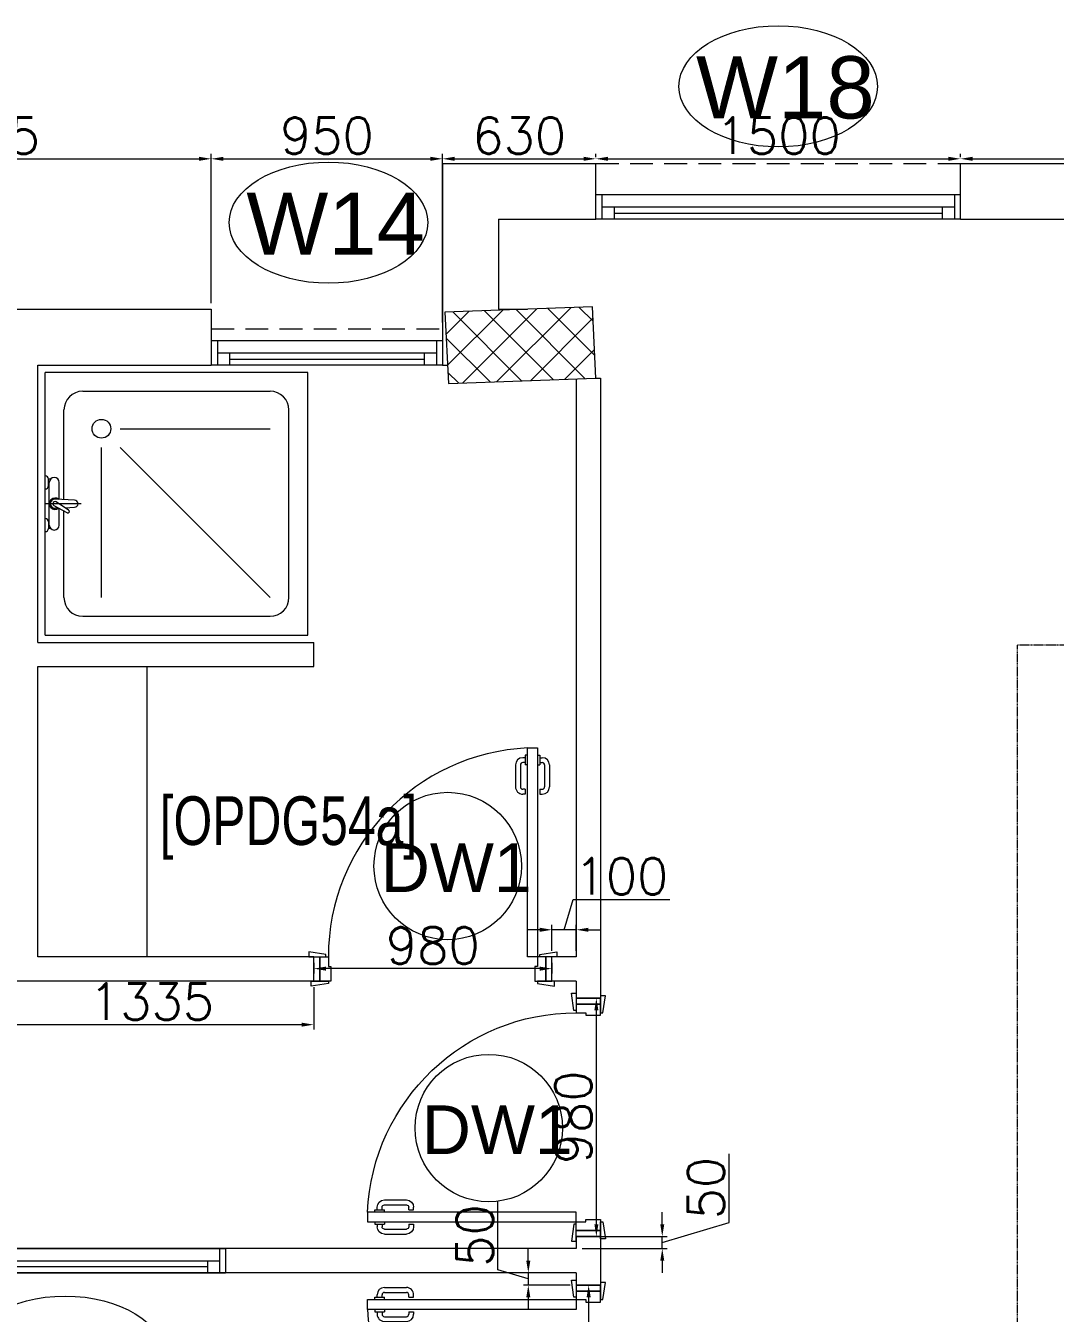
# Model space of a CAD drawing. Header units: millimetres. Extents: x -2143172 to 5255, y -610845 to 279739.
# Drawn here: x -1163879 to -1159643, y -576847 to -571552 of the extents above; entities that cross this region are included whole.
import ezdxf

# ---------------------------------------------------------------- set-up
doc = ezdxf.new("R2010")
doc.units = ezdxf.units.MM
doc.header["$LTSCALE"] = 30
doc.linetypes.add('HIDDEN2', pattern=[0.1875, 0.125, -0.0625])
doc.layers.get('0').update_dxf_attribs({"lineweight": 5})
doc.layers.get('Defpoints').update_dxf_attribs({"lineweight": 5})
for name, color, linetype, lineweight in [('72_EGR_BASE_TEXT', 7, 'Continuous', 5), ('Al Window tag', 5, 'Continuous', 5), ('Aluminum', 7, 'Continuous', 5), ('C-HYDR-CTCH', 6, 'Continuous', 5), ('dims.', 152, 'Continuous', 5), ('DTAG', 20, 'Continuous', 9), ('Hatch', 252, 'Continuous', 5), ('Proj', 7, 'HIDDEN2', 5), ('SANIT', 250, 'Continuous', 5), ('Structure', 20, 'Continuous', 5), ('Walls', 32, 'Continuous', 5)]:
    doc.layers.add(name, color=color, linetype=linetype, lineweight=lineweight)
doc.layers.add('Meubles', color=7, linetype='Continuous', lineweight=5, true_color=0xa6b1d3)
doc.layers.add('Wooden Joinery', color=7, linetype='Continuous', lineweight=5, true_color=0x521300)
doc.styles.add('SIMPLEX', font='SIMPLEX.shx', dxfattribs={"height": 150})
doc.styles.add('TTLB-A0-JeddahDP$0$swis721', font='swiss.ttf')
doc.styles.add('X3G_ENTITY_2587F4', font='swisscl.ttf', dxfattribs={"height": 200})
doc.dimstyles.new('Buk', dxfattribs={"dimtxt": 150, "dimasz": 50, "dimexe": 20, "dimexo": 25, "dimgap": 20, "dimtad": 1, "dimdec": 0, "dimrnd": 5, "dimdsep": 46, "dimtxsty": 'SIMPLEX', "dimcen": 0, "dimdle": 20, "dimclrd": 256, "dimclre": 256, "dimclrt": 256, "dimadec": 0, "dimazin": 0, "dimtfac": 0.0075, "dimtdec": 0, "dimtmove": 1, "dimatfit": 2, "dimldrblk": 'ARCHTICK', "dimfxl": 1, "dimtolj": 1, "dimtzin": 0, "dimlwd": -1, "dimlwe": -1, "dimarcsym": 0})

# ---------------------------------------------------------------- blocks, each defined once
blk = doc.blocks.new('SHOWER TRAY 80x80')
at = {"layer": 'SANIT'}
for p, q in [((0, 0), (0, 0.8)), ((0.8, 0.8), (0, 0.8)), ((0.8, 0), (0.8, 0.8)), ((0.1143, 0.7429), (0.6857, 0.7429)), ((0.0571, 0.4124), (0.0571, 0.6857)), ((0.7429, 0.1143), (0.7429, 0.6857)), ((0.2286, 0.6286), (0.6857, 0.6286)), ((0.1714, 0.1143), (0.1714, 0.5714)), ((0.2286, 0.5714), (0.6857, 0.1143)), ((0.01, 0.455), (0.01, 0.475)), ((0.0163, 0.475), (0.01, 0.475)), ((0.0125, 0.455), (0.01, 0.455)), ((0.0125, 0.335), (0.0125, 0.465)), ((0.0425, 0.4133), (0.0425, 0.465)), ((0.11, 0.4), (0, 0.4)), ((0.0667, 0.3728), (0.0271, 0.3939)), ((0.0895, 0.4105), (0.0316, 0.4139)), ((0.0715, 0.3808), (0.0334, 0.4058)), ((0.0407, 0.3866), (0.0316, 0.3861)), ((0.0425, 0.335), (0.0425, 0.3857)), ((0.0571, 0.1143), (0.0571, 0.3779)), ((0.0608, 0.3878), (0.0895, 0.3895)), ((0.01, 0.345), (0.01, 0.325)), ((0.0125, 0.345), (0.01, 0.345)), ((0.0163, 0.325), (0.01, 0.325)), ((0.1143, 0.0571), (0.6857, 0.0571)), ((0, 0), (0.8, 0))]:
    blk.add_line(p, q, dxfattribs=at)
blk.add_circle((0.1714, 0.6286), 0.0286, dxfattribs=at)
for centre, radius, start, end in [((0.1143, 0.6857), 0.0571, 90, 180), ((0.6857, 0.6857), 0.0571, 360, 90), ((0, 0.475), 0.01, 0, 90), ((0.0275, 0.465), 0.015, 0, 180), ((0, 0.455), 0.01, 270, 0), ((0.03, 0.4), 0.0175, 49.632, 309.2526), ((0.03, 0.4), 0.014, 83.2671, 276.7329), ((0.03, 0.4), 0.00676, 54.0423, 244.5873), ((0.0895, 0.4), 0.0105, 270, 90), ((0, 0.345), 0.01, 0, 90), ((0.0691, 0.3768), 0.00467, 239.3148, 59.3148), ((0, 0.325), 0.01, 270, 0), ((0.0275, 0.335), 0.015, 180, 0), ((0.1143, 0.1143), 0.0571, 180, 270), ((0.6857, 0.1143), 0.0571, 270, 360)]:
    blk.add_arc(centre, radius, start, end, dxfattribs=at)
blk = doc.blocks.new('*D539')
at = {"layer": 'Defpoints', "color": 0, "transparency": 16777216}
for p in [(-1161564, -575551.6), (-1161531.2, -575551.6), (-1161564, -576531.6)]:
    blk.add_point(p, dxfattribs=at)
at = {"layer": 'dims.', "linetype": 'Continuous', "transparency": 16777216}
for p, q in [((-1161539, -575551.6), (-1161511.2, -575551.6)), ((-1161539, -576531.6), (-1161511.2, -576531.6))]:
    blk.add_line(p, q, dxfattribs=at)
at = {"layer": 'dims.', "transparency": 16777216}
blk.add_line((-1161531.2, -576481.6), (-1161531.2, -575601.6), dxfattribs=at)
for points in [[(-1161539.5, -575601.6), (-1161522.9, -575601.6), (-1161531.2, -575551.6)], [(-1161539.5, -576481.6), (-1161522.9, -576481.6), (-1161531.2, -576531.6)]]:
    blk.add_solid(points, dxfattribs=at)
at = {"layer": 'dims.', "transparency": 16777216, "insert": (-1161626.2, -576041.6), "char_height": 150, "attachment_point": 5, "rotation": 90, "style": 'SIMPLEX'}
blk.add_mtext('\\A1;980', dxfattribs=at)
blk = doc.blocks.new('_ArchTick')
at = {"color": 0, "linetype": 'ByBlock', "const_width": 0.15}
blk.add_lwpolyline([(-0.5, -0.5), (0.5, 0.5)], dxfattribs=at)
blk = doc.blocks.new('*D540')
at = {"layer": 'Defpoints', "color": 0, "transparency": 16777216}
for p in [(-1161614, -576531.6), (-1161260.1, -576531.6), (-1161614, -576581.6)]:
    blk.add_point(p, dxfattribs=at)
at = {"layer": 'dims.', "transparency": 16777216}
for p, q in [((-1160985.1, -576474.1), (-1160985.1, -576191.2)), ((-1161260.1, -576481.6), (-1161260.1, -576431.6)), ((-1161260.1, -576556.6), (-1160985.1, -576474.1)), ((-1161260.1, -576581.6), (-1161260.1, -576531.6)), ((-1161260.1, -576581.6), (-1161260.1, -576531.6)), ((-1161260.1, -576631.6), (-1161260.1, -576681.6))]:
    blk.add_line(p, q, dxfattribs=at)
at = {"layer": 'dims.', "linetype": 'Continuous', "transparency": 16777216}
for p, q in [((-1161589, -576531.6), (-1161240.1, -576531.6)), ((-1161589, -576581.6), (-1161240.1, -576581.6))]:
    blk.add_line(p, q, dxfattribs=at)
at = {"layer": 'dims.', "transparency": 16777216}
for points in [[(-1161268.4, -576481.6), (-1161251.8, -576481.6), (-1161260.1, -576531.6)], [(-1161268.4, -576631.6), (-1161251.8, -576631.6), (-1161260.1, -576581.6)]]:
    blk.add_solid(points, dxfattribs=at)
at = {"layer": 'dims.', "transparency": 16777216, "insert": (-1161080.1, -576332.6), "char_height": 150, "attachment_point": 5, "rotation": 90, "style": 'SIMPLEX'}
blk.add_mtext('\\A1;50', dxfattribs=at)
blk = doc.blocks.new('*D541')
at = {"layer": 'Defpoints', "color": 0, "transparency": 16777216}
for p in [(-1161614, -576681.6), (-1161811.3, -576731.6), (-1161614, -576731.6)]:
    blk.add_point(p, dxfattribs=at)
at = {"layer": 'dims.', "transparency": 16777216}
for p, q in [((-1161936.3, -576669.1), (-1161936.3, -576386.2)), ((-1161811.3, -576631.6), (-1161811.3, -576581.6)), ((-1161811.3, -576706.6), (-1161936.3, -576669.1)), ((-1161811.3, -576681.6), (-1161811.3, -576731.6)), ((-1161811.3, -576681.6), (-1161811.3, -576731.6)), ((-1161811.3, -576781.6), (-1161811.3, -576831.6))]:
    blk.add_line(p, q, dxfattribs=at)
at = {"layer": 'dims.', "linetype": 'Continuous', "transparency": 16777216}
for p, q in [((-1161639, -576681.6), (-1161831.3, -576681.6)), ((-1161639, -576731.6), (-1161831.3, -576731.6))]:
    blk.add_line(p, q, dxfattribs=at)
at = {"layer": 'dims.', "transparency": 16777216}
for points in [[(-1161819.6, -576631.6), (-1161802.9, -576631.6), (-1161811.3, -576681.6)], [(-1161819.6, -576781.6), (-1161802.9, -576781.6), (-1161811.3, -576731.6)]]:
    blk.add_solid(points, dxfattribs=at)
at = {"layer": 'dims.', "transparency": 16777216, "insert": (-1162031.3, -576527.6), "char_height": 150, "attachment_point": 5, "rotation": 90, "style": 'SIMPLEX'}
blk.add_mtext('\\A1;50', dxfattribs=at)
blk = doc.blocks.new('*D542')
at = {"layer": 'Defpoints', "color": 0, "transparency": 16777216}
for p in [(-1161564, -576731.6), (-1161564, -577711.6), (-1161563, -577711.6)]:
    blk.add_point(p, dxfattribs=at)
at = {"layer": 'dims.', "transparency": 16777216}
blk.add_line((-1161563, -576781.6), (-1161563, -577661.6), dxfattribs=at)
at = {"layer": 'dims.', "linetype": 'Continuous', "transparency": 16777216}
for p, q in [((-1161539, -576731.6), (-1161543, -576731.6)), ((-1161539, -577711.6), (-1161543, -577711.6))]:
    blk.add_line(p, q, dxfattribs=at)
at = {"layer": 'dims.', "transparency": 16777216}
for points in [[(-1161571.3, -576781.6), (-1161554.6, -576781.6), (-1161563, -576731.6)], [(-1161571.3, -577661.6), (-1161554.6, -577661.6), (-1161563, -577711.6)]]:
    blk.add_solid(points, dxfattribs=at)
at = {"layer": 'dims.', "transparency": 16777216, "insert": (-1161658, -577221.6), "char_height": 150, "attachment_point": 5, "rotation": 90, "style": 'SIMPLEX'}
blk.add_mtext('\\A1;980', dxfattribs=at)
blk = doc.blocks.new('*D546')
at = {"layer": 'Defpoints', "color": 0, "transparency": 16777216}
for p in [(-1161714, -575270.3), (-1161714, -575381.6), (-1161614, -575381.6)]:
    blk.add_point(p, dxfattribs=at)
at = {"layer": 'dims.', "transparency": 16777216}
for p, q in [((-1161664, -575270.3), (-1161626.5, -575145.3)), ((-1161626.5, -575145.3), (-1161229.4, -575145.3)), ((-1161764, -575270.3), (-1161814, -575270.3)), ((-1161614, -575270.3), (-1161714, -575270.3)), ((-1161614, -575270.3), (-1161714, -575270.3)), ((-1161564, -575270.3), (-1161514, -575270.3))]:
    blk.add_line(p, q, dxfattribs=at)
at = {"layer": 'dims.', "linetype": 'Continuous', "transparency": 16777216}
for p, q in [((-1161714, -575356.6), (-1161714, -575250.3)), ((-1161614, -575356.6), (-1161614, -575250.3))]:
    blk.add_line(p, q, dxfattribs=at)
at = {"layer": 'dims.', "transparency": 16777216}
for points in [[(-1161764, -575262), (-1161764, -575278.6), (-1161714, -575270.3)], [(-1161564, -575262), (-1161564, -575278.6), (-1161614, -575270.3)]]:
    blk.add_solid(points, dxfattribs=at)
at = {"layer": 'dims.', "transparency": 16777216, "insert": (-1161428, -575050.3), "char_height": 150, "attachment_point": 5, "style": 'SIMPLEX'}
blk.add_mtext('\\A1;100', dxfattribs=at)
blk = doc.blocks.new('*D547')
at = {"layer": 'Defpoints', "color": 0, "transparency": 16777216}
for p in [(-1162694, -575381.6), (-1161714, -575381.6), (-1162694, -575430.1)]:
    blk.add_point(p, dxfattribs=at)
at = {"layer": 'dims.', "linetype": 'Continuous', "transparency": 16777216}
for p, q in [((-1162694, -575406.6), (-1162694, -575450.1)), ((-1161714, -575406.6), (-1161714, -575450.1))]:
    blk.add_line(p, q, dxfattribs=at)
at = {"layer": 'dims.', "transparency": 16777216}
blk.add_line((-1161764, -575430.1), (-1162644, -575430.1), dxfattribs=at)
for points in [[(-1162644, -575421.8), (-1162644, -575438.5), (-1162694, -575430.1)], [(-1161764, -575421.8), (-1161764, -575438.5), (-1161714, -575430.1)]]:
    blk.add_solid(points, dxfattribs=at)
at = {"layer": 'dims.', "transparency": 16777216, "insert": (-1162204, -575335.1), "char_height": 150, "attachment_point": 5, "style": 'SIMPLEX'}
blk.add_mtext('\\A1;980', dxfattribs=at)
blk = doc.blocks.new('*D551')
at = {"layer": 'Defpoints', "color": 0, "transparency": 16777216}
for p in [(-1164029, -575481.6), (-1162694, -575481.6), (-1164029, -575660.6)]:
    blk.add_point(p, dxfattribs=at)
at = {"layer": 'dims.', "linetype": 'Continuous', "transparency": 16777216}
for p, q in [((-1164029, -575506.6), (-1164029, -575680.6)), ((-1162694, -575506.6), (-1162694, -575680.6))]:
    blk.add_line(p, q, dxfattribs=at)
at = {"layer": 'dims.', "transparency": 16777216}
blk.add_line((-1162744, -575660.6), (-1163979, -575660.6), dxfattribs=at)
for points in [[(-1163979, -575652.2), (-1163979, -575668.9), (-1164029, -575660.6)], [(-1162744, -575652.2), (-1162744, -575668.9), (-1162694, -575660.6)]]:
    blk.add_solid(points, dxfattribs=at)
at = {"layer": 'dims.', "transparency": 16777216, "insert": (-1163361.5, -575565.6), "char_height": 150, "attachment_point": 5, "style": 'SIMPLEX'}
blk.add_mtext('\\A1;1335', dxfattribs=at)
blk = doc.blocks.new('*D228')
at = {"layer": 'Defpoints', "color": 0, "transparency": 16777216}
for p in [(-1163115.6, -572099.3), (-1165039.1, -572718.1), (-1163115.6, -572718.1)]:
    blk.add_point(p, dxfattribs=at)
at = {"layer": 'dims.', "linetype": 'Continuous', "transparency": 16777216}
for p, q in [((-1165039.1, -572693.1), (-1165039.1, -572079.3)), ((-1163115.6, -572693.1), (-1163115.6, -572079.3))]:
    blk.add_line(p, q, dxfattribs=at)
at = {"layer": 'dims.', "transparency": 16777216}
blk.add_line((-1164989.1, -572099.3), (-1163165.6, -572099.3), dxfattribs=at)
for points in [[(-1164989.1, -572091), (-1164989.1, -572107.6), (-1165039.1, -572099.3)], [(-1163165.6, -572091), (-1163165.6, -572107.6), (-1163115.6, -572099.3)]]:
    blk.add_solid(points, dxfattribs=at)
at = {"layer": 'dims.', "transparency": 16777216, "insert": (-1164077.4, -572004.3), "char_height": 150, "attachment_point": 5, "style": 'SIMPLEX'}
blk.add_mtext('\\A1;1925', dxfattribs=at)
blk = doc.blocks.new('*D229')
at = {"layer": 'Defpoints', "color": 0, "transparency": 16777216}
for p in [(-1162164.2, -572099.3), (-1163115.6, -572718.1), (-1162164.2, -572798.1)]:
    blk.add_point(p, dxfattribs=at)
at = {"layer": 'dims.', "linetype": 'Continuous', "transparency": 16777216}
for p, q in [((-1163115.6, -572693.1), (-1163115.6, -572079.3)), ((-1162164.2, -572773.1), (-1162164.2, -572079.3))]:
    blk.add_line(p, q, dxfattribs=at)
at = {"layer": 'dims.', "transparency": 16777216}
blk.add_line((-1163065.6, -572099.3), (-1162214.2, -572099.3), dxfattribs=at)
for points in [[(-1163065.6, -572091), (-1163065.6, -572107.6), (-1163115.6, -572099.3)], [(-1162214.2, -572091), (-1162214.2, -572107.6), (-1162164.2, -572099.3)]]:
    blk.add_solid(points, dxfattribs=at)
at = {"layer": 'dims.', "transparency": 16777216, "insert": (-1162639.9, -572004.3), "char_height": 150, "attachment_point": 5, "style": 'SIMPLEX'}
blk.add_mtext('\\A1;950', dxfattribs=at)
blk = doc.blocks.new('*D230')
at = {"layer": 'Defpoints', "color": 0, "transparency": 16777216}
for p in [(-1161533.1, -572099.3), (-1161533.1, -572118.1), (-1162164.2, -572798.1)]:
    blk.add_point(p, dxfattribs=at)
at = {"layer": 'dims.', "linetype": 'Continuous', "transparency": 16777216}
for p, q in [((-1162164.2, -572773.1), (-1162164.2, -572079.3)), ((-1161533.1, -572093.1), (-1161533.1, -572079.3))]:
    blk.add_line(p, q, dxfattribs=at)
at = {"layer": 'dims.', "transparency": 16777216}
blk.add_line((-1162114.2, -572099.3), (-1161583.1, -572099.3), dxfattribs=at)
for points in [[(-1162114.2, -572091), (-1162114.2, -572107.6), (-1162164.2, -572099.3)], [(-1161583.1, -572091), (-1161583.1, -572107.6), (-1161533.1, -572099.3)]]:
    blk.add_solid(points, dxfattribs=at)
at = {"layer": 'dims.', "transparency": 16777216, "insert": (-1161848.7, -572004.3), "char_height": 150, "attachment_point": 5, "style": 'SIMPLEX'}
blk.add_mtext('\\A1;630', dxfattribs=at)
blk = doc.blocks.new('*D231')
at = {"layer": 'Defpoints', "color": 0, "transparency": 16777216}
for p in [(-1161533.1, -572118.1), (-1160033.1, -572099.3), (-1160033.1, -572118.1)]:
    blk.add_point(p, dxfattribs=at)
at = {"layer": 'dims.', "linetype": 'Continuous', "transparency": 16777216}
for p, q in [((-1161533.1, -572093.1), (-1161533.1, -572079.3)), ((-1160033.1, -572093.1), (-1160033.1, -572079.3))]:
    blk.add_line(p, q, dxfattribs=at)
at = {"layer": 'dims.', "transparency": 16777216}
blk.add_line((-1161483.1, -572099.3), (-1160083.1, -572099.3), dxfattribs=at)
for points in [[(-1161483.1, -572091), (-1161483.1, -572107.6), (-1161533.1, -572099.3)], [(-1160083.1, -572091), (-1160083.1, -572107.6), (-1160033.1, -572099.3)]]:
    blk.add_solid(points, dxfattribs=at)
at = {"layer": 'dims.', "transparency": 16777216, "insert": (-1160783.1, -572004.3), "char_height": 150, "attachment_point": 5, "style": 'SIMPLEX'}
blk.add_mtext('\\A1;1500', dxfattribs=at)
blk = doc.blocks.new('*D232')
at = {"layer": 'Defpoints', "color": 0, "transparency": 16777216}
for p in [(-1160033.1, -572118.1), (-1156434.1, -572099.3), (-1156434.1, -572118.1)]:
    blk.add_point(p, dxfattribs=at)
at = {"layer": 'dims.', "linetype": 'Continuous', "transparency": 16777216}
for p, q in [((-1160033.1, -572093.1), (-1160033.1, -572079.3)), ((-1156434.1, -572093.1), (-1156434.1, -572079.3))]:
    blk.add_line(p, q, dxfattribs=at)
at = {"layer": 'dims.', "transparency": 16777216}
blk.add_line((-1159983.1, -572099.3), (-1156484.1, -572099.3), dxfattribs=at)
for points in [[(-1159983.1, -572091), (-1159983.1, -572107.6), (-1160033.1, -572099.3)], [(-1156484.1, -572091), (-1156484.1, -572107.6), (-1156434.1, -572099.3)]]:
    blk.add_solid(points, dxfattribs=at)
at = {"layer": 'dims.', "transparency": 16777216, "insert": (-1158233.6, -572004.3), "char_height": 150, "attachment_point": 5, "style": 'SIMPLEX'}
blk.add_mtext('\\A1;3600', dxfattribs=at)
blk = doc.blocks.new('A$C72370EFE')
at = {"layer": 'Wooden Joinery'}
for p, q in [((-0.01, -0.04), (-0.02, -0.04)), ((-0.01, -0.03), (-0.01, -0.07)), ((0, -0.03), (-0.01, -0.03)), ((0.04, -0.03), (0.05, -0.03)), ((0.05, -0.03), (0.05, -0.07)), ((0.05, -0.04), (0.06, -0.04)), ((-0.05, -0.07), (-0.05, -0.16)), ((-0.03, -0.07), (-0.03, -0.16)), ((-0.01, -0.06), (-0.02, -0.06)), ((0, -0.07), (-0.01, -0.07)), ((0.04, -0.07), (0.05, -0.07)), ((0.05, -0.06), (0.06, -0.06)), ((0.07, -0.07), (0.07, -0.16)), ((0.09, -0.07), (0.09, -0.16)), ((-0.01, -0.17), (-0.02, -0.17)), ((-0.01, -0.19), (-0.02, -0.19)), ((-0.01, -0.17), (-0.01, -0.19)), ((0.05, -0.17), (0.06, -0.17)), ((0.05, -0.17), (0.05, -0.19)), ((0.05, -0.19), (0.06, -0.19))]:
    blk.add_line(p, q, dxfattribs=at)
for centre, radius, start, end in [((-0.02, -0.07), 0.03, 90, 180), ((0.06, -0.07), 0.03, 0, 90), ((-0.02, -0.07), 0.01, 90, 180), ((0.06, -0.07), 0.01, 0, 90), ((-0.02, -0.16), 0.03, 180, 270), ((-0.02, -0.16), 0.01, 180, 270), ((0.06, -0.16), 0.01, 270, 0), ((0.06, -0.16), 0.03, 270, 0)]:
    blk.add_arc(centre, radius, start, end, dxfattribs=at)
blk = doc.blocks.new('A$C5DAD61B4')
at = {"layer": 'Wooden Joinery'}
for points in [[(80, 959.1), (80, 969.1), (10, 979.1), (10, 959.1)], [(940, 959.1), (940, 969.1), (1010, 979.1), (1010, 959.1)], [(70, 859.1), (70, 849.1), (0, 839.1), (0, 859.1)], [(120, 859.1), (120, 0), (80, 0), (80, 859.1)], [(950, 859.1), (950, 849.1), (1020, 839.1), (1020, 859.1)]]:
    blk.add_lwpolyline(points, close=True, dxfattribs=at)
for points in [[(45, 859.1), (45, 959.1), (20, 959.1), (20, 859.1), (45, 859.1)], [(45, 859.1), (80, 859.1), (80, 899.1), (90, 899.1), (90, 959.1), (45, 959.1), (45, 859.1)], [(975, 859.1), (940, 859.1), (940, 899.1), (930, 899.1), (930, 959.1), (975, 959.1), (975, 859.1)], [(975, 859.1), (975, 959.1), (1000, 959.1), (1000, 859.1), (975, 859.1)]]:
    blk.add_lwpolyline(points, dxfattribs=at)
blk.add_arc((80, 859.1), 860, 272.666, 0, dxfattribs=at)
at = {"layer": 'Wooden Joinery', "xscale": 999.9999999998854, "yscale": 999.9999999998854, "zscale": 999.9999999998854, "rotation": 180}
blk.add_blockref('A$C72370EFE', (120, 0), dxfattribs=at)
blk = doc.blocks.new('A$C47696aed')
at = {"layer": 'Hatch'}
h = blk.add_hatch(dxfattribs=at)
h.set_pattern_fill('ANSI37', color=256, scale=30)
h.paths.add_polyline_path([(50952.7, 21917.9), (50348.7, 21909.7), (50352.6, 21621.3), (50956.6, 21629.5)])
h.paths.add_polyline_path([(43791.9, 21910.1), (43208.4, 21904.7), (43188.5, 21613.3), (43772, 21618.7)])
h.paths.add_polyline_path([(29414.9, 21902.8), (28815.8, 21898.7), (28810.1, 21605.6), (29409.2, 21609.7)])
h.paths.add_polyline_path([(36600.2, 21904.9), (35999, 21897.4), (35990.7, 21611.8), (36591.9, 21619.3)])
h.paths.add_polyline_path([(22195.7, 21912), (21589.3, 21890.2), (21603.8, 21597.6), (22210.2, 21619.5)])
h.paths.add_polyline_path([(15459.1, 21901.7), (14237.2, 21925.6), (14230.7, 21629.5), (15452.7, 21605.5)])
h.paths.add_polyline_path([(15473.2, 14701.6), (14258.2, 14685.8), (14244.7, 14393.4), (15459.7, 14409.1)])
h.paths.add_polyline_path([(15447.1, 7508.4), (14244, 7492.4), (14238.3, 7199.4), (15441.4, 7215.3)])
h.paths.add_polyline_path([(15465.6, 309.7), (14269, 298.3), (14271.8, 3.8), (15468.5, 15.2)])
h.paths.add_polyline_path([(7830.6, 311.8), (7227.1, 308.1), (7237.7, 22.6), (7841.3, 26.3)])
h.paths.add_polyline_path([(7815.2, 7509.8), (7218.4, 7511.4), (7218.2, 7210.2), (7815.1, 7208.6)])
h.paths.add_polyline_path([(7825.1, 14699.4), (7205.8, 14700.6), (7195.2, 14397.6), (7814.5, 14396.4)])
h.paths.add_polyline_path([(7801.7, 21878.7), (7201.1, 21893.2), (7197.5, 21603.6), (7798.1, 21589.1)])
h.paths.add_polyline_path([(602.6, 21876.9), (0, 21899.6), (1.9, 21611.2), (604.5, 21588.5)])
h.paths.add_polyline_path([(610.4, 7498.6), (8.3, 7491.6), (11.7, 7200), (613.7, 7206.9)])
h.paths.add_polyline_path([(627.9, 303.9), (29.5, 302.9), (34.3, 2.3), (632.7, 3.3)])
h.paths.add_polyline_path([(22214.6, 317.2), (21608.9, 304.3), (21614.6, 3.1), (22220.3, 16)])
h.paths.add_polyline_path([(22208.1, 7509.7), (21613.7, 7492.1), (21615.8, 7195.5), (22210.2, 7213.1)])
h.paths.add_polyline_path([(22199.3, 14717.7), (21600.4, 14710), (21604.4, 14409.9), (22203.4, 14417.6)])
h.paths.add_polyline_path([(29399.7, 14702.4), (28797.7, 14707.1), (28802, 14415), (29403.9, 14410.3)])
h.paths.add_polyline_path([(29403.4, 7519.8), (28799.6, 7502.2), (28813, 7202.1), (29413.1, 7223.2)])
h.paths.add_polyline_path([(29419.5, 303.8), (28815.7, 310.4), (28813.3, 24.7), (29417.2, 18.1)])
h.paths.add_polyline_path([(36618, 314.2), (36020.7, 299.7), (36029.7, 0), (36627, 14.6)])
h.paths.add_polyline_path([(36610.7, 7502.6), (36009.5, 7504.5), (36010.6, 7207.3), (36611.9, 7205.4)])
h.paths.add_polyline_path([(36574.3, 14706.4), (35993.4, 14711.1), (36013.1, 14421.3), (36594, 14416.6)])
h.paths.add_polyline_path([(43777.6, 14705.7), (43180, 14719.4), (43182, 14427.5), (43779.6, 14413.8)])
h.paths.add_polyline_path([(43778.6, 7507.1), (43210.2, 7499.5), (43212, 7205.4), (43780.5, 7213)])
h.paths.add_polyline_path([(43815.7, 310), (43210.4, 307.3), (43211.8, 2.8), (43817, 5.4)])
h.paths.add_polyline_path([(50989.9, 309.5), (50401.9, 325.5), (50388.7, 18.3), (50976.7, 2.3)])
h.paths.add_polyline_path([(50974.1, 7508.9), (50370.9, 7510), (50368.9, 7213.4), (50972.2, 7212.3)])
at = {"layer": 'C-HYDR-CTCH', "color": 4, "flags": 128}
blk.add_lwpolyline([(22210.2, 21619.5), (22195.7, 21912), (21589.3, 21890.2), (21603.8, 21597.6), (22210.2, 21619.5)], dxfattribs=at)
blk = doc.blocks.new('A$C0C3303C6')
at = {"layer": 'Al Window tag'}
blk.add_ellipse((6.5, 436.3), major_axis=(408.6, 0), ratio=0.610025, dxfattribs=at)
at = {"layer": 'Al Window tag', "insert": (-331.7, 560.1, 0), "char_height": 256, "attachment_point": 1, "style": 'TTLB-A0-JeddahDP$0$swis721'}
blk.add_mtext_dynamic_manual_height_columns('W14', width=1569.457, gutter_width=9406.5, heights=[480.3], dxfattribs=at)
blk = doc.blocks.new('A$C69883648')
at = {"layer": 'Al Window tag'}
blk.add_ellipse((0, 0), major_axis=(408.6, 0), ratio=0.610025, dxfattribs=at)
at = {"layer": 'Al Window tag', "insert": (-338.2, 123.8, 0), "char_height": 256, "attachment_point": 1, "style": 'TTLB-A0-JeddahDP$0$swis721'}
blk.add_mtext_dynamic_manual_height_columns('W18', width=1569.457, gutter_width=9406.5, heights=[480.3], dxfattribs=at)
blk = doc.blocks.new('A$C164D1FF0')
at = {"layer": 'DTAG'}
blk.add_circle((0, 0), 303.3, dxfattribs=at)
at = {"layer": 'DTAG', "insert": (-275.2, 93.3), "char_height": 200, "width": 6547.939, "attachment_point": 1, "style": 'TTLB-A0-JeddahDP$0$swis721'}
blk.add_mtext('DW1', dxfattribs=at)
blk = doc.blocks.new('A$C37be4daf')
at = {"layer": 'Aluminum', "color": 5}
for p, q in [((1416, 598.2), (216, 598.2)), ((241, 498.2), (241, 598.2)), ((291, 548.2), (291, 598.2)), ((1341, 548.2), (1341, 598.2)), ((1391, 498.2), (1391, 598.2)), ((1391, 548.2), (241, 548.2)), ((291, 573.2), (1341, 573.2)), ((1416, 498.2), (216, 498.2))]:
    blk.add_line(p, q, dxfattribs=at)
at = {"layer": 'Walls'}
for p, q in [((216, 498.2), (216, 598.2)), ((1416, 498.2), (1416, 598.2))]:
    blk.add_line(p, q, dxfattribs=at)
blk = doc.blocks.new('A$C5CCD2EA3')
at = {"layer": 'Al Window tag'}
blk.add_ellipse((0, 0), major_axis=(408.6, 0), ratio=0.610025, dxfattribs=at)
at = {"layer": 'Al Window tag', "insert": (-338.2, 123.8, 0), "char_height": 256, "attachment_point": 1, "style": 'TTLB-A0-JeddahDP$0$swis721'}
blk.add_mtext_dynamic_manual_height_columns('W17', width=1569.457, gutter_width=9406.5, heights=[480.3], dxfattribs=at)

msp = doc.modelspace()

# ---------------------------------------------------------------- linework, layer by layer
at = {"layer": 'Aluminum', "color": 6}
for p, q in [((-1160033.1, -572248.1, 0.1), (-1161533.1, -572248.1, 0.1)), ((-1161508.1, -572248.1, 0.1), (-1161508.1, -572348.1, 0.1)), ((-1160058.1, -572248.1, 0.1), (-1160058.1, -572348.1, 0.1)), ((-1160058.1, -572298.1, 0.1), (-1161508.1, -572298.1, 0.1)), ((-1161458.1, -572298.1, 0.1), (-1161458.1, -572348.1, 0.1)), ((-1161458.1, -572323.1, 0.1), (-1160108.1, -572323.1, 0.1)), ((-1160108.1, -572298.1, 0.1), (-1160108.1, -572348.1, 0.1)), ((-1160033.1, -572348.1, 0.1), (-1161533.1, -572348.1, 0.1))]:
    msp.add_line(p, q, dxfattribs=at)
at = {"layer": 'Aluminum'}
for p, q in [((-1162164.2, -572848.1, 0.1), (-1163115.6, -572848.1, 0.1)), ((-1163090.6, -572848.1, 0.1), (-1163090.6, -572948.1, 0.1)), ((-1162189.2, -572848.1, 0.1), (-1162189.2, -572948.1, 0.1)), ((-1162189.2, -572898.1, 0.1), (-1163090.6, -572898.1, 0.1)), ((-1163040.6, -572898.1, 0.1), (-1163040.6, -572948.1, 0.1)), ((-1162239.2, -572898.1, 0.1), (-1162239.2, -572948.1, 0.1)), ((-1162164.2, -572948.1, 0.1), (-1163115.6, -572948.1, 0.1)), ((-1163040.6, -572923.1, 0.1), (-1162239.2, -572923.1, 0.1))]:
    msp.add_line(p, q, dxfattribs=at)
at = {"layer": 'Meubles'}
msp.add_line((-1163379, -575381.6, 0.1), (-1163379, -574188.1, 0.1), dxfattribs=at)
at = {"layer": 'Proj', "color": 6, "linetype": 'HIDDEN2', "ltscale": 25}
msp.add_line((-1161533.1, -572118.1, 0.1), (-1160033.1, -572118.1, 0.1), dxfattribs=at)
at = {"layer": 'Proj', "linetype": 'HIDDEN2', "ltscale": 25}
msp.add_line((-1163115.6, -572798.1, 0.1), (-1162164.2, -572798.1, 0.1), dxfattribs=at)
at = {"layer": 'Proj'}
for p, q in [((-1159799, -574098.1, 0.1), (-1153299, -574098.1, 0.1)), ((-1159799, -578598.1, 0.1), (-1159799, -574098.1, 0.1))]:
    msp.add_line(p, q, dxfattribs=at)
at = {"layer": 'Walls'}
for p, q in [((-1162164.2, -572118.1, 0.1), (-1162164.2, -572948.1, 0.1)), ((-1162164.2, -572118.1, 0.1), (-1161533.1, -572118.1, 0.1)), ((-1161533.1, -572348.1, 0.1), (-1161533.1, -572118.1, 0.1)), ((-1160033.1, -572118.1, 0.1), (-1156434.1, -572118.1, 0.1)), ((-1160033.1, -572348.1, 0.1), (-1160033.1, -572118.1, 0.1)), ((-1161934.2, -572348.1, 0.1), (-1161533.1, -572348.1, 0.1)), ((-1161934.2, -572348.1, 0.1), (-1161934.2, -572718.1, 0.1)), ((-1160033.1, -572348.1, 0.1), (-1158784, -572348.1, 0.1)), ((-1165039.1, -572718.1, 0.1), (-1163115.6, -572718.1, 0.1)), ((-1163115.6, -572718.1, 0.1), (-1163115.6, -572948.1, 0.1)), ((-1161934.2, -572718.1, 0.1), (-1161814, -572718.1, 0.1)), ((-1163829, -572948.1, 0.1), (-1163115.6, -572948.1, 0.1)), ((-1163829, -574088.1, 0.1), (-1163829, -572948.1, 0.1)), ((-1162164.2, -572948.1, 0.1), (-1162143.3, -572948.1, 0.1)), ((-1161614, -573003.8, 0.1), (-1161614, -575381.6, 0.1)), ((-1161533.1, -573000.9, 0.1), (-1161514, -573000.9, 0.1)), ((-1161514, -573000.9, 0.1), (-1161514, -575551.6, 0.1)), ((-1163829, -574088.1, 0.1), (-1162694, -574088.1, 0.1)), ((-1162694, -574188.1, 0.1), (-1162694, -574088.1, 0.1)), ((-1163829, -575381.6, 0.1), (-1163829, -574188.1, 0.1)), ((-1163829, -574188.1, 0.1), (-1162694, -574188.1, 0.1)), ((-1162694, -575381.6, 0.1), (-1163829, -575381.6, 0.1)), ((-1162694, -575481.6, 0.1), (-1162694, -575381.6, 0.1)), ((-1161614, -575381.6, 0.1), (-1161714, -575381.6, 0.1)), ((-1161714, -575481.6, 0.1), (-1161714, -575381.6, 0.1)), ((-1162694, -575481.6, 0.1), (-1164029, -575481.6, 0.1)), ((-1161614, -575481.6, 0.1), (-1161714, -575481.6, 0.1)), ((-1161614, -575481.6, 0.1), (-1161614, -575551.6, 0.1)), ((-1161614, -575551.6, 0.1), (-1161514, -575551.6, 0.1)), ((-1161614, -576531.6, 0.1), (-1161614, -576581.6, 0.1)), ((-1161614, -576531.6, 0.1), (-1161514, -576531.6, 0.1)), ((-1161514, -576531.6, 0.1), (-1161514, -576731.6, 0.1)), ((-1161614, -576581.6, 0.1), (-1165109, -576581.6, 0.1)), ((-1161614, -576681.6, 0.1), (-1165209, -576681.6, 0.1)), ((-1161614, -576681.6, 0.1), (-1161614, -576731.6, 0.1)), ((-1161614, -576731.6, 0.1), (-1161514, -576731.6, 0.1))]:
    msp.add_line(p, q, dxfattribs=at)

# ---------------------------------------------------------------- block references
at = {"rotation": 180}
msp.add_blockref('A$C37be4daf', (-1162840.8, -576083.3), dxfattribs=at)
at = {"layer": 'Al Window tag'}
for name, p in [('A$C69883648', (-1160783.1, -571801.3, 0.1)), ('A$C0C3303C6', (-1162639.9, -572798.1, 0.1)), ('A$C5CCD2EA3', (-1163717.2, -577025.9, -0.1))]:
    msp.add_blockref(name, p, dxfattribs=at)
at = {"layer": 'DTAG'}
for p in [(-1162142.9, -575008.1, -0.1), (-1161974, -576085.9, -0.1)]:
    msp.add_blockref('A$C164D1FF0', p, dxfattribs=at)
at = {"layer": 'SANIT', "xscale": 1350.000000000878, "yscale": 1350.000000000878, "zscale": 1350.000000000878}
msp.add_blockref('SHOWER TRAY 80x80', (-1163799, -574058.1, 0.1), dxfattribs=at)
at = {"layer": 'Structure', "color": 3}
msp.add_blockref('A$C47696aed', (-1183743.4, -594620.4, 0.1), dxfattribs=at)
at = {"layer": 'Wooden Joinery'}
for p, rotation in [((-1161694, -574522.5, 0.1), 180), ((-1162473.1, -576711.6, 0.1), 270)]:
    msp.add_blockref('A$C5DAD61B4', p, dxfattribs=dict(at, rotation=rotation))
at = {"layer": 'Wooden Joinery', "xscale": -1, "rotation": 270}
msp.add_blockref('A$C5DAD61B4', (-1162473.1, -576551.6, 0.1), dxfattribs=at)

# ---------------------------------------------------------------- texts
at = {"layer": '72_EGR_BASE_TEXT', "insert": (-1162798.3, -574721.4, 0.1), "char_height": 200, "attachment_point": 2, "style": 'X3G_ENTITY_2587F4'}
msp.add_mtext('[OPDG54a]', dxfattribs=at)

# ---------------------------------------------------------------- dimensions: what is measured, and where the dimension line sits
at = {"layer": 'dims.'}
for base, p1, p2, picture, middle in [((-1163115.6079, -572099.2952, 0.1045), (-1165039.1363, -572718.1243, 0.1045), (-1163115.6079, -572718.1243, 0.1045), '*D228', (-1164077.3721, -572004.2952, 0.1045)), ((-1162164.2, -572099.3, 0.1), (-1163115.6, -572718.1, 0.1), (-1162164.2, -572798.1, 0.1), '*D229', (-1162639.9, -572004.3, 0.1)), ((-1161533.1, -572099.3, 0.1), (-1162164.2, -572798.1, 0.1), (-1161533.1, -572118.1, 0.1), '*D230', (-1161848.7, -572004.3, 0.1)), ((-1160033.1, -572099.3, 0.1), (-1161533.1, -572118.1, 0.1), (-1160033.1, -572118.1, 0.1), '*D231', (-1160783.1, -572004.3, 0.1)), ((-1156434.1, -572099.3, 0.1), (-1160033.1, -572118.1, 0.1), (-1156434.1, -572118.1, 0.1), '*D232', (-1158233.6, -572004.3, 0.1)), ((-1161714, -575270.3, 0.1), (-1161614, -575381.6, 0.1), (-1161714, -575381.6, 0.1), '*D546', (-1161606.5, -575050.3, 0.1)), ((-1162694, -575430.1, 0.1), (-1161714, -575381.6, 0.1), (-1162694, -575381.6, 0.1), '*D547', (-1162204, -575335.1, 0.1)), ((-1164029, -575660.6, 0.1), (-1162694, -575481.6, 0.1), (-1164029, -575481.6, 0.1), '*D551', (-1163361.5, -575565.6, 0.1))]:
    dim = msp.add_linear_dim(base=base, p1=p1, p2=p2, dimstyle='Buk', dxfattribs=at)
    dim.commit()
    dim.dimension.update_dxf_attribs({"geometry": picture, "text_midpoint": middle})
for base, p1, p2, picture, middle in [((-1161531.2, -575551.6, 0.1), (-1161564, -576531.6, 0.1), (-1161564, -575551.6, 0.1), '*D539', (-1161626.2, -576041.6, 0.1)), ((-1161260.1, -576531.6, 0.1), (-1161614, -576581.6, 0.1), (-1161614, -576531.6, 0.1), '*D540', (-1161080.1, -576454.1, 0.1)), ((-1161811.3, -576731.6, 0.1), (-1161614, -576681.6, 0.1), (-1161614, -576731.6, 0.1), '*D541', (-1162031.3, -576649.1, 0.1)), ((-1161563, -577711.6, 0.1), (-1161564, -576731.6, 0.1), (-1161564, -577711.6, 0.1), '*D542', (-1161658, -577221.6, 0.1))]:
    dim = msp.add_linear_dim(base=base, p1=p1, p2=p2, angle=90, dimstyle='Buk', dxfattribs=at)
    dim.commit()
    dim.dimension.update_dxf_attribs({"geometry": picture, "text_midpoint": middle})

doc.saveas('drawing.dxf')
